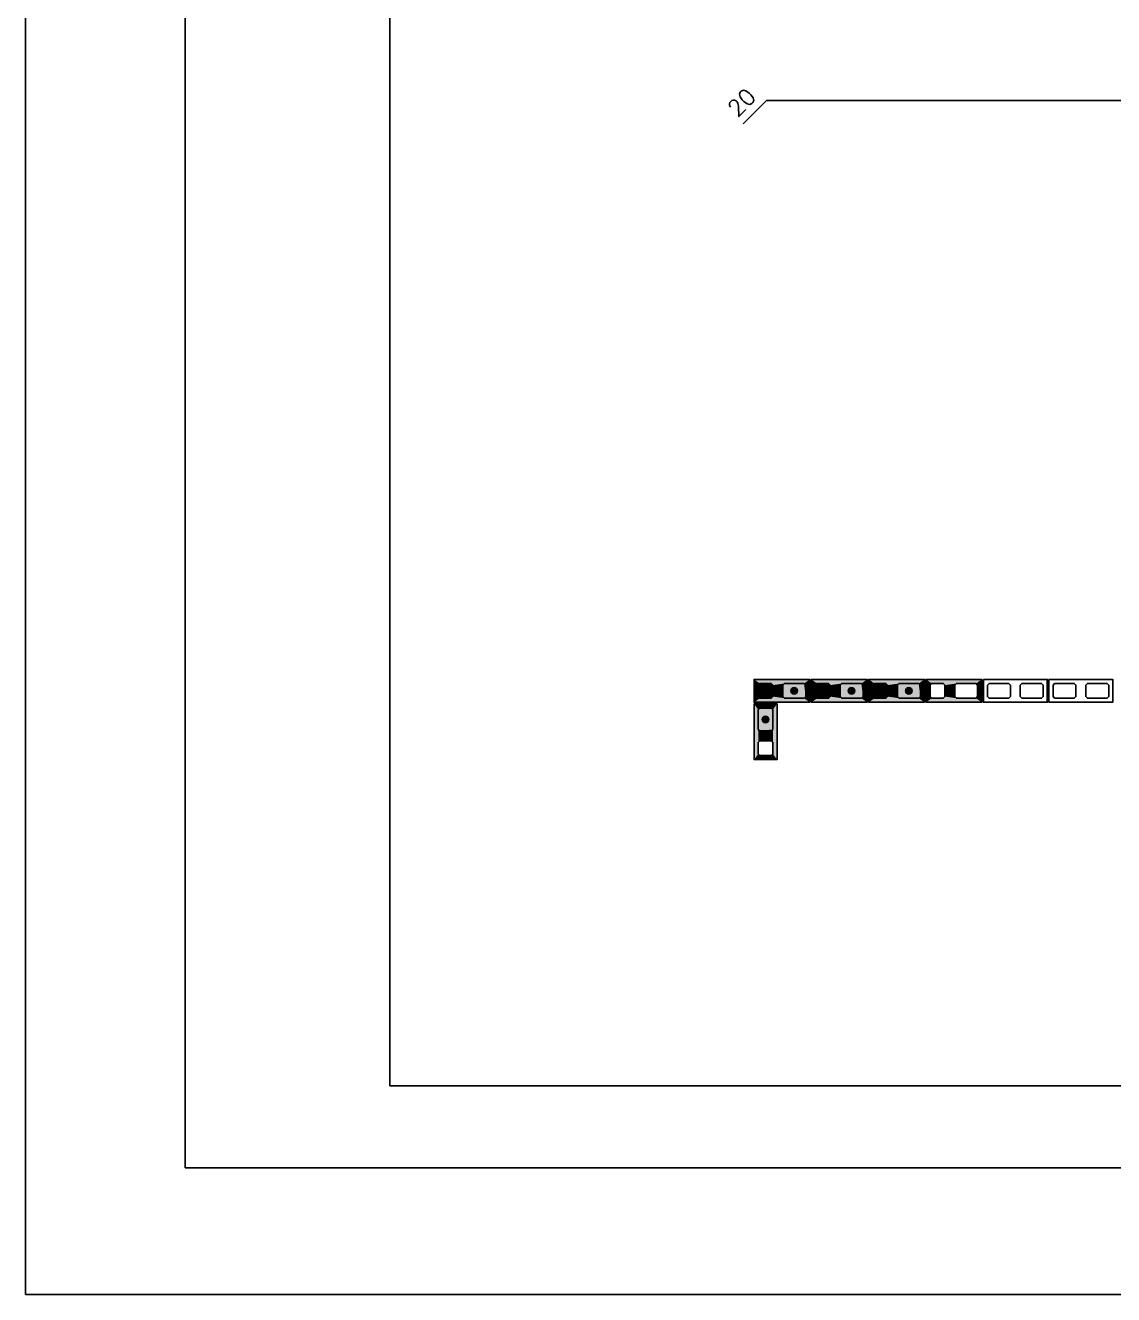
# Model space of a CAD drawing. Extents: x -2 to 121, y -2 to 61.
# Drawn here: x -1.95 to 11.34, y -1.55 to 13.95 of the extents above; entities that cross this region are included whole.
import ezdxf

# ---------------------------------------------------------------- set-up
doc = ezdxf.new("R2010")
doc.units = 0
doc.header["$MEASUREMENT"] = 0
doc.linetypes.add('HIDDEN', pattern=[0.375, 0.25, -0.125])
doc.layers.get('Defpoints').update_dxf_attribs({"linetype": 'CONTINUOUS'})
for name, color, linetype in [('ARQ_FOLHA', 7, 'CONTINUOUS'), ('PENA_01', 1, 'CONTINUOUS'), ('PENA_02', 2, 'CONTINUOUS'), ('PENA_03', 3, 'CONTINUOUS'), ('PENA_05', 5, 'CONTINUOUS'), ('PENA_11', 252, 'CONTINUOUS'), ('PENA_21', 100, 'CONTINUOUS')]:
    doc.layers.add(name, color=color, linetype=linetype)
doc.styles.get("Standard").update_dxf_attribs({"font": 'ROMANS.SHX'})

msp = doc.modelspace()

# ---------------------------------------------------------------- linework, layer by layer
at = {"layer": 'ARQ_FOLHA', "color": 1}
for points in [[(0, -0.002497), (118.9, -0.002497), (118.9, 59.397503), (0, 59.397503)], [(2.5, 0.997503), (117.9, 0.997503), (117.9, 58.397503), (2.5, 58.397503)]]:
    msp.add_lwpolyline(points, close=True, dxfattribs=at)
at = {"layer": 'Defpoints', "color": 8, "linetype": 'HIDDEN', "ltscale": 100}
msp.add_lwpolyline([(-1.95, 60.947503), (-1.95, -1.552497), (120.85, -1.552497), (120.85, 60.947503)], close=True, dxfattribs=at)
at = {"layer": 'PENA_01', "linetype": 'Continuous'}
for points in [[(7.017634, 5.729902), (7.157634, 5.729902), (7.177634, 5.749902), (7.177634, 5.889902), (7.157634, 5.909902), (7.017634, 5.909902), (6.997634, 5.889902), (6.997634, 5.749902), (7.017634, 5.729902)], [(7.317634, 5.729902), (7.557634, 5.729902), (7.577634, 5.749902), (7.577634, 5.889902), (7.557634, 5.909902), (7.317634, 5.909902), (7.297634, 5.889902), (7.297634, 5.749902), (7.317634, 5.729902)], [(7.717634, 5.729902), (7.857634, 5.729902), (7.877634, 5.749902), (7.877634, 5.889902), (7.857634, 5.909902), (7.717634, 5.909902), (7.697634, 5.889902), (7.697634, 5.749902), (7.717634, 5.729902)], [(8.017634, 5.729902), (8.257634, 5.729902), (8.277634, 5.749902), (8.277634, 5.889902), (8.257634, 5.909902), (8.017634, 5.909902), (7.997634, 5.889902), (7.997634, 5.749902), (8.017634, 5.729902)], [(8.417634, 5.729902), (8.557634, 5.729902), (8.577634, 5.749902), (8.577634, 5.889902), (8.557634, 5.909902), (8.417634, 5.909902), (8.397634, 5.889902), (8.397634, 5.749902), (8.417634, 5.729902)], [(8.717634, 5.729902), (8.957634, 5.729902), (8.977634, 5.749902), (8.977634, 5.889902), (8.957634, 5.909902), (8.717634, 5.909902), (8.697634, 5.889902), (8.697634, 5.749902), (8.717634, 5.729902)], [(9.117634, 5.729902), (9.257634, 5.729902), (9.277634, 5.749902), (9.277634, 5.889902), (9.257634, 5.909902), (9.117634, 5.909902), (9.097634, 5.889902), (9.097634, 5.749902), (9.117634, 5.729902)], [(9.417634, 5.729902), (9.657634, 5.729902), (9.677634, 5.749902), (9.677634, 5.889902), (9.657634, 5.909902), (9.417634, 5.909902), (9.397634, 5.889902), (9.397634, 5.749902), (9.417634, 5.729902)], [(9.797634, 5.889902), (9.817634, 5.909902), (10.057634, 5.909902), (10.077634, 5.889902), (10.077634, 5.749902), (10.057634, 5.729902), (9.817634, 5.729902), (9.797634, 5.749902), (9.797634, 5.889902)], [(10.197634, 5.889902), (10.217634, 5.909902), (10.457634, 5.909902), (10.477634, 5.889902), (10.477634, 5.749902), (10.457634, 5.729902), (10.217634, 5.729902), (10.197634, 5.749902), (10.197634, 5.889902)], [(10.597634, 5.889902), (10.617634, 5.909902), (10.857634, 5.909902), (10.877634, 5.889902), (10.877634, 5.749902), (10.857634, 5.729902), (10.617634, 5.729902), (10.597634, 5.749902), (10.597634, 5.889902)], [(10.997634, 5.889902), (11.017634, 5.909902), (11.257634, 5.909902), (11.277634, 5.889902), (11.277634, 5.749902), (11.257634, 5.729902), (11.017634, 5.729902), (10.997634, 5.749902), (10.997634, 5.889902)], [(7.177634, 5.349902), (7.177634, 5.589902), (7.157634, 5.609902), (7.017634, 5.609902), (6.997634, 5.589902), (6.997634, 5.349902), (7.017634, 5.329902), (7.157634, 5.329902), (7.177634, 5.349902)], [(7.177634, 5.049902), (7.177634, 5.189902), (7.157634, 5.209902), (7.017634, 5.209902), (6.997634, 5.189902), (6.997634, 5.049902), (7.017634, 5.029902), (7.157634, 5.029902), (7.177634, 5.049902)]]:
    msp.add_lwpolyline(points, dxfattribs=at)
at = {"layer": 'PENA_02', "linetype": 'Continuous'}
for points in [[(6.947634, 5.679902), (7.627634, 5.679902), (7.627634, 5.959902), (6.947634, 5.959902), (6.947634, 5.679902)], [(7.647634, 5.679902), (8.327634, 5.679902), (8.327634, 5.959902), (7.647634, 5.959902), (7.647634, 5.679902)], [(8.347634, 5.679902), (9.027634, 5.679902), (9.027634, 5.959902), (8.347634, 5.959902), (8.347634, 5.679902)], [(9.047634, 5.679902), (9.727634, 5.679902), (9.727634, 5.959902), (9.047634, 5.959902), (9.047634, 5.679902)], [(9.747634, 5.959902), (10.527634, 5.959902), (10.527634, 5.679902), (9.747634, 5.679902), (9.747634, 5.959902)], [(10.547634, 5.959902), (11.327634, 5.959902), (11.327634, 5.679902), (10.547634, 5.679902), (10.547634, 5.959902)], [(7.227634, 4.979902), (7.227634, 5.659902), (6.947634, 5.659902), (6.947634, 4.979902), (7.227634, 4.979902)]]:
    msp.add_lwpolyline(points, dxfattribs=at)
at = {"layer": 'PENA_03', "linetype": 'Continuous'}
for points in [[(7.177634, 5.749902), (7.157634, 5.729902), (7.017634, 5.729902), (6.997634, 5.749902), (6.997634, 5.889902), (7.017634, 5.909902), (7.157634, 5.909902), (7.177634, 5.889902), (7.177634, 5.749902)], [(7.577634, 5.749902), (7.557634, 5.729902), (7.317634, 5.729902), (7.297634, 5.749902), (7.297634, 5.889902), (7.317634, 5.909902), (7.557634, 5.909902), (7.577634, 5.889902), (7.577634, 5.749902)], [(7.877634, 5.749902), (7.857634, 5.729902), (7.717634, 5.729902), (7.697634, 5.749902), (7.697634, 5.889902), (7.717634, 5.909902), (7.857634, 5.909902), (7.877634, 5.889902), (7.877634, 5.749902)], [(8.277634, 5.749902), (8.257634, 5.729902), (8.017634, 5.729902), (7.997634, 5.749902), (7.997634, 5.889902), (8.017634, 5.909902), (8.257634, 5.909902), (8.277634, 5.889902), (8.277634, 5.749902)], [(8.577634, 5.749902), (8.557634, 5.729902), (8.417634, 5.729902), (8.397634, 5.749902), (8.397634, 5.889902), (8.417634, 5.909902), (8.557634, 5.909902), (8.577634, 5.889902), (8.577634, 5.749902)], [(8.977634, 5.749902), (8.957634, 5.729902), (8.717634, 5.729902), (8.697634, 5.749902), (8.697634, 5.889902), (8.717634, 5.909902), (8.957634, 5.909902), (8.977634, 5.889902), (8.977634, 5.749902)], [(7.017634, 5.329902), (6.997634, 5.349902), (6.997634, 5.589902), (7.017634, 5.609902), (7.157634, 5.609902), (7.177634, 5.589902), (7.177634, 5.349902), (7.157634, 5.329902), (7.017634, 5.329902)]]:
    msp.add_lwpolyline(points, dxfattribs=at)
for centre in [(7.087634, 5.819902), (7.437634, 5.819902), (7.787634, 5.819902), (8.137634, 5.819902), (8.487634, 5.819902), (8.837634, 5.819902), (7.087634, 5.469902)]:
    msp.add_circle(centre, 0.04, dxfattribs=at)
for points in [[(7.127634, 5.819902), (7.067634, 5.854543), (7.050046, 5.833583)], [(7.127634, 5.819902), (7.050046, 5.833583), (7.050046, 5.806221)], [(7.127634, 5.819902), (7.050046, 5.806221), (7.067634, 5.785261)], [(7.127634, 5.819902), (7.09458, 5.859294), (7.067634, 5.854543)], [(7.127634, 5.819902), (7.067634, 5.785261), (7.09458, 5.78051)], [(7.127634, 5.819902), (7.118275, 5.845613), (7.09458, 5.859294)], [(7.127634, 5.819902), (7.09458, 5.78051), (7.118275, 5.79419)], [(7.127634, 5.819902), (7.118275, 5.79419), (7.127634, 5.819902)], [(7.477634, 5.819902), (7.417634, 5.854543), (7.400046, 5.833583)], [(7.477634, 5.819902), (7.400046, 5.833583), (7.400046, 5.806221)], [(7.477634, 5.819902), (7.400046, 5.806221), (7.417634, 5.785261)], [(7.477634, 5.819902), (7.44458, 5.859294), (7.417634, 5.854543)], [(7.477634, 5.819902), (7.417634, 5.785261), (7.44458, 5.78051)], [(7.477634, 5.819902), (7.468275, 5.845613), (7.44458, 5.859294)], [(7.477634, 5.819902), (7.44458, 5.78051), (7.468275, 5.79419)], [(7.477634, 5.819902), (7.468275, 5.79419), (7.477634, 5.819902)], [(7.827634, 5.819902), (7.767634, 5.854543), (7.750046, 5.833583)], [(7.827634, 5.819902), (7.750046, 5.833583), (7.750046, 5.806221)], [(7.827634, 5.819902), (7.750046, 5.806221), (7.767634, 5.785261)], [(7.827634, 5.819902), (7.79458, 5.859294), (7.767634, 5.854543)], [(7.827634, 5.819902), (7.767634, 5.785261), (7.79458, 5.78051)], [(7.827634, 5.819902), (7.818275, 5.845613), (7.79458, 5.859294)], [(7.827634, 5.819902), (7.79458, 5.78051), (7.818275, 5.79419)], [(7.827634, 5.819902), (7.818275, 5.79419), (7.827634, 5.819902)], [(8.177634, 5.819902), (8.117634, 5.854543), (8.100046, 5.833583)], [(8.177634, 5.819902), (8.100046, 5.833583), (8.100046, 5.806221)], [(8.177634, 5.819902), (8.100046, 5.806221), (8.117634, 5.785261)], [(8.177634, 5.819902), (8.14458, 5.859294), (8.117634, 5.854543)], [(8.177634, 5.819902), (8.117634, 5.785261), (8.14458, 5.78051)], [(8.177634, 5.819902), (8.168275, 5.845613), (8.14458, 5.859294)], [(8.177634, 5.819902), (8.14458, 5.78051), (8.168275, 5.79419)], [(8.177634, 5.819902), (8.168275, 5.79419), (8.177634, 5.819902)], [(8.527634, 5.819902), (8.467634, 5.854543), (8.450046, 5.833583)], [(8.527634, 5.819902), (8.450046, 5.833583), (8.450046, 5.806221)], [(8.527634, 5.819902), (8.450046, 5.806221), (8.467634, 5.785261)], [(8.527634, 5.819902), (8.49458, 5.859294), (8.467634, 5.854543)], [(8.527634, 5.819902), (8.467634, 5.785261), (8.49458, 5.78051)], [(8.527634, 5.819902), (8.518275, 5.845613), (8.49458, 5.859294)], [(8.527634, 5.819902), (8.49458, 5.78051), (8.518275, 5.79419)], [(8.527634, 5.819902), (8.518275, 5.79419), (8.527634, 5.819902)], [(8.877634, 5.819902), (8.817634, 5.854543), (8.800046, 5.833583)], [(8.877634, 5.819902), (8.800046, 5.833583), (8.800046, 5.806221)], [(8.877634, 5.819902), (8.800046, 5.806221), (8.817634, 5.785261)], [(8.877634, 5.819902), (8.84458, 5.859294), (8.817634, 5.854543)], [(8.877634, 5.819902), (8.817634, 5.785261), (8.84458, 5.78051)], [(8.877634, 5.819902), (8.868275, 5.845613), (8.84458, 5.859294)], [(8.877634, 5.819902), (8.84458, 5.78051), (8.868275, 5.79419)], [(8.877634, 5.819902), (8.868275, 5.79419), (8.877634, 5.819902)], [(7.127634, 5.469902), (7.067634, 5.504543), (7.050046, 5.483583)], [(7.127634, 5.469902), (7.050046, 5.483583), (7.050046, 5.456221)], [(7.127634, 5.469902), (7.050046, 5.456221), (7.067634, 5.435261)], [(7.127634, 5.469902), (7.09458, 5.509294), (7.067634, 5.504543)], [(7.127634, 5.469902), (7.067634, 5.435261), (7.09458, 5.43051)], [(7.127634, 5.469902), (7.118275, 5.495613), (7.09458, 5.509294)], [(7.127634, 5.469902), (7.09458, 5.43051), (7.118275, 5.44419)], [(7.127634, 5.469902), (7.118275, 5.44419), (7.127634, 5.469902)]]:
    msp.add_solid(points, dxfattribs=at)
at = {"layer": 'PENA_05', "linetype": 'Continuous'}
for p, q in [((6.815821, 12.744534), (7.098664, 13.027377)), ((7.098664, 13.027377), (18.773652, 13.027802))]:
    msp.add_line(p, q, dxfattribs=at)
at = {"layer": 'PENA_11', "linetype": 'Continuous'}
for points in [[(7.177634, 5.749902), (6.997634, 5.889902), (7.017634, 5.909902)], [(7.177634, 5.749902), (6.997634, 5.749902), (6.997634, 5.889902)], [(7.177634, 5.749902), (7.017634, 5.909902), (7.157634, 5.909902)], [(7.177634, 5.749902), (7.157634, 5.909902), (7.177634, 5.889902)], [(7.177634, 5.749902), (7.177634, 5.889902), (7.177634, 5.749902)], [(7.577634, 5.749902), (7.297634, 5.889902), (7.317634, 5.909902)], [(7.577634, 5.749902), (7.297634, 5.749902), (7.297634, 5.889902)], [(7.577634, 5.749902), (7.317634, 5.909902), (7.557634, 5.909902)], [(7.577634, 5.749902), (7.557634, 5.909902), (7.577634, 5.889902)], [(7.577634, 5.749902), (7.577634, 5.889902), (7.577634, 5.749902)], [(7.877634, 5.749902), (7.697634, 5.889902), (7.717634, 5.909902)], [(7.877634, 5.749902), (7.697634, 5.749902), (7.697634, 5.889902)], [(7.877634, 5.749902), (7.717634, 5.909902), (7.857634, 5.909902)], [(7.877634, 5.749902), (7.857634, 5.909902), (7.877634, 5.889902)], [(7.877634, 5.749902), (7.877634, 5.889902), (7.877634, 5.749902)], [(8.277634, 5.749902), (7.997634, 5.889902), (8.017634, 5.909902)], [(8.277634, 5.749902), (7.997634, 5.749902), (7.997634, 5.889902)], [(8.277634, 5.749902), (8.017634, 5.909902), (8.257634, 5.909902)], [(8.277634, 5.749902), (8.257634, 5.909902), (8.277634, 5.889902)], [(8.277634, 5.749902), (8.277634, 5.889902), (8.277634, 5.749902)], [(8.577634, 5.749902), (8.397634, 5.889902), (8.417634, 5.909902)], [(8.577634, 5.749902), (8.397634, 5.749902), (8.397634, 5.889902)], [(8.577634, 5.749902), (8.417634, 5.909902), (8.557634, 5.909902)], [(8.577634, 5.749902), (8.557634, 5.909902), (8.577634, 5.889902)], [(8.577634, 5.749902), (8.577634, 5.889902), (8.577634, 5.749902)], [(8.977634, 5.749902), (8.697634, 5.889902), (8.717634, 5.909902)], [(8.977634, 5.749902), (8.697634, 5.749902), (8.697634, 5.889902)], [(8.977634, 5.749902), (8.717634, 5.909902), (8.957634, 5.909902)], [(8.977634, 5.749902), (8.957634, 5.909902), (8.977634, 5.889902)], [(8.977634, 5.749902), (8.977634, 5.889902), (8.977634, 5.749902)], [(7.177634, 5.749902), (7.017634, 5.729902), (6.997634, 5.749902)], [(7.177634, 5.749902), (7.157634, 5.729902), (7.017634, 5.729902)], [(7.577634, 5.749902), (7.317634, 5.729902), (7.297634, 5.749902)], [(7.577634, 5.749902), (7.557634, 5.729902), (7.317634, 5.729902)], [(7.877634, 5.749902), (7.717634, 5.729902), (7.697634, 5.749902)], [(7.877634, 5.749902), (7.857634, 5.729902), (7.717634, 5.729902)], [(8.277634, 5.749902), (8.017634, 5.729902), (7.997634, 5.749902)], [(8.277634, 5.749902), (8.257634, 5.729902), (8.017634, 5.729902)], [(8.577634, 5.749902), (8.417634, 5.729902), (8.397634, 5.749902)], [(8.577634, 5.749902), (8.557634, 5.729902), (8.417634, 5.729902)], [(8.977634, 5.749902), (8.717634, 5.729902), (8.697634, 5.749902)], [(8.977634, 5.749902), (8.957634, 5.729902), (8.717634, 5.729902)], [(7.017634, 5.329902), (6.997634, 5.589902), (7.017634, 5.609902)], [(7.017634, 5.329902), (6.997634, 5.349902), (6.997634, 5.589902)], [(7.017634, 5.329902), (7.017634, 5.609902), (7.157634, 5.609902)], [(7.017634, 5.329902), (7.157634, 5.609902), (7.177634, 5.589902)], [(7.017634, 5.329902), (7.177634, 5.589902), (7.177634, 5.349902)], [(7.017634, 5.329902), (7.177634, 5.349902), (7.157634, 5.329902)], [(7.017634, 5.329902), (7.157634, 5.329902), (7.017634, 5.329902)]]:
    msp.add_solid(points, dxfattribs=at)
at = {"layer": 'PENA_21', "linetype": 'Continuous'}
for points in [[(6.947634, 5.819902), (6.997634, 5.819902), (6.997634, 5.889902), (7.017634, 5.909902), (7.157634, 5.909902), (7.177634, 5.889902), (7.177634, 5.819902), (7.297634, 5.819902), (7.297634, 5.889902), (7.317634, 5.909902), (7.557634, 5.909902), (7.577634, 5.889902), (7.577634, 5.819902), (7.627634, 5.819902), (7.627634, 5.959902), (6.947634, 5.959902), (6.947634, 5.819902)], [(7.647634, 5.819902), (7.697634, 5.819902), (7.697634, 5.889902), (7.717634, 5.909902), (7.857634, 5.909902), (7.877634, 5.889902), (7.877634, 5.819902), (7.997634, 5.819902), (7.997634, 5.889902), (8.017634, 5.909902), (8.257634, 5.909902), (8.277634, 5.889902), (8.277634, 5.819902), (8.327634, 5.819902), (8.327634, 5.959902), (7.647634, 5.959902), (7.647634, 5.819902)], [(8.347634, 5.819902), (8.397634, 5.819902), (8.397634, 5.889902), (8.417634, 5.909902), (8.557634, 5.909902), (8.577634, 5.889902), (8.577634, 5.819902), (8.697634, 5.819902), (8.697634, 5.889902), (8.717634, 5.909902), (8.957634, 5.909902), (8.977634, 5.889902), (8.977634, 5.819902), (9.027634, 5.819902), (9.027634, 5.959902), (8.347634, 5.959902), (8.347634, 5.819902)], [(9.047634, 5.819902), (9.097634, 5.819902), (9.097634, 5.889902), (9.117634, 5.909902), (9.257634, 5.909902), (9.277634, 5.889902), (9.277634, 5.819902), (9.397634, 5.819902), (9.397634, 5.889902), (9.417634, 5.909902), (9.657634, 5.909902), (9.677634, 5.889902), (9.677634, 5.819902), (9.727634, 5.819902), (9.727634, 5.959902), (9.047634, 5.959902), (9.047634, 5.819902)], [(6.947634, 5.819902), (6.997634, 5.819902), (6.997634, 5.749902), (7.017634, 5.729902), (7.157634, 5.729902), (7.177634, 5.749902), (7.177634, 5.819902), (7.297634, 5.819902), (7.297634, 5.749902), (7.317634, 5.729902), (7.557634, 5.729902), (7.577634, 5.749902), (7.577634, 5.819902), (7.627634, 5.819902), (7.627634, 5.679902), (6.947634, 5.679902), (6.947634, 5.819902)], [(7.647634, 5.819902), (7.697634, 5.819902), (7.697634, 5.749902), (7.717634, 5.729902), (7.857634, 5.729902), (7.877634, 5.749902), (7.877634, 5.819902), (7.997634, 5.819902), (7.997634, 5.749902), (8.017634, 5.729902), (8.257634, 5.729902), (8.277634, 5.749902), (8.277634, 5.819902), (8.327634, 5.819902), (8.327634, 5.679902), (7.647634, 5.679902), (7.647634, 5.819902)], [(8.347634, 5.819902), (8.397634, 5.819902), (8.397634, 5.749902), (8.417634, 5.729902), (8.557634, 5.729902), (8.577634, 5.749902), (8.577634, 5.819902), (8.697634, 5.819902), (8.697634, 5.749902), (8.717634, 5.729902), (8.957634, 5.729902), (8.977634, 5.749902), (8.977634, 5.819902), (9.027634, 5.819902), (9.027634, 5.679902), (8.347634, 5.679902), (8.347634, 5.819902)], [(9.047634, 5.819902), (9.097634, 5.819902), (9.097634, 5.749902), (9.117634, 5.729902), (9.257634, 5.729902), (9.277634, 5.749902), (9.277634, 5.819902), (9.397634, 5.819902), (9.397634, 5.749902), (9.417634, 5.729902), (9.657634, 5.729902), (9.677634, 5.749902), (9.677634, 5.819902), (9.727634, 5.819902), (9.727634, 5.679902), (9.047634, 5.679902), (9.047634, 5.819902)], [(7.087634, 4.979902), (7.087634, 5.029902), (7.017634, 5.029902), (6.997634, 5.049902), (6.997634, 5.189902), (7.017634, 5.209902), (7.087634, 5.209902), (7.087634, 5.329902), (7.017634, 5.329902), (6.997634, 5.349902), (6.997634, 5.589902), (7.017634, 5.609902), (7.087634, 5.609902), (7.087634, 5.659902), (6.947634, 5.659902), (6.947634, 4.979902), (7.087634, 4.979902)], [(7.087634, 4.979902), (7.087634, 5.029902), (7.157634, 5.029902), (7.177634, 5.049902), (7.177634, 5.189902), (7.157634, 5.209902), (7.087634, 5.209902), (7.087634, 5.329902), (7.157634, 5.329902), (7.177634, 5.349902), (7.177634, 5.589902), (7.157634, 5.609902), (7.087634, 5.609902), (7.087634, 5.659902), (7.227634, 5.659902), (7.227634, 4.979902), (7.087634, 4.979902)]]:
    msp.add_lwpolyline(points, dxfattribs=at)
for points in [[(7.627634, 5.959902), (6.947634, 5.959902), (7.017634, 5.909902)], [(6.947634, 5.959902), (6.947634, 5.819902), (6.997634, 5.819902)], [(6.947634, 5.959902), (6.997634, 5.819902), (6.997634, 5.889902)], [(6.947634, 5.959902), (6.997634, 5.889902), (7.017634, 5.909902)], [(7.627634, 5.959902), (7.017634, 5.909902), (7.157634, 5.909902)], [(7.627634, 5.959902), (7.157634, 5.909902), (7.177634, 5.889902)], [(7.627634, 5.959902), (7.177634, 5.889902), (7.317634, 5.909902)], [(7.177634, 5.889902), (7.297634, 5.889902), (7.317634, 5.909902)], [(7.177634, 5.889902), (7.177634, 5.819902), (7.297634, 5.819902)], [(7.177634, 5.889902), (7.297634, 5.819902), (7.297634, 5.889902)], [(7.627634, 5.959902), (7.317634, 5.909902), (7.557634, 5.909902)], [(7.627634, 5.959902), (7.557634, 5.909902), (7.577634, 5.889902)], [(7.627634, 5.959902), (7.577634, 5.889902), (7.627634, 5.819902)], [(7.627634, 5.819902), (7.577634, 5.889902), (7.577634, 5.819902)], [(8.327634, 5.959902), (7.647634, 5.959902), (7.717634, 5.909902)], [(7.647634, 5.959902), (7.647634, 5.819902), (7.697634, 5.819902)], [(7.647634, 5.959902), (7.697634, 5.819902), (7.697634, 5.889902)], [(7.647634, 5.959902), (7.697634, 5.889902), (7.717634, 5.909902)], [(8.327634, 5.959902), (7.717634, 5.909902), (7.857634, 5.909902)], [(8.327634, 5.959902), (7.857634, 5.909902), (7.877634, 5.889902)], [(8.327634, 5.959902), (7.877634, 5.889902), (8.017634, 5.909902)], [(7.877634, 5.889902), (7.997634, 5.889902), (8.017634, 5.909902)], [(7.877634, 5.889902), (7.877634, 5.819902), (7.997634, 5.819902)], [(7.877634, 5.889902), (7.997634, 5.819902), (7.997634, 5.889902)], [(8.327634, 5.959902), (8.017634, 5.909902), (8.257634, 5.909902)], [(8.327634, 5.959902), (8.257634, 5.909902), (8.277634, 5.889902)], [(8.327634, 5.959902), (8.277634, 5.889902), (8.327634, 5.819902)], [(8.327634, 5.819902), (8.277634, 5.889902), (8.277634, 5.819902)], [(9.027634, 5.959902), (8.347634, 5.959902), (8.417634, 5.909902)], [(8.347634, 5.959902), (8.347634, 5.819902), (8.397634, 5.819902)], [(8.347634, 5.959902), (8.397634, 5.819902), (8.397634, 5.889902)], [(8.347634, 5.959902), (8.397634, 5.889902), (8.417634, 5.909902)], [(9.027634, 5.959902), (8.417634, 5.909902), (8.557634, 5.909902)], [(9.027634, 5.959902), (8.557634, 5.909902), (8.577634, 5.889902)], [(9.027634, 5.959902), (8.577634, 5.889902), (8.717634, 5.909902)], [(8.577634, 5.889902), (8.697634, 5.889902), (8.717634, 5.909902)], [(8.577634, 5.889902), (8.577634, 5.819902), (8.697634, 5.819902)], [(8.577634, 5.889902), (8.697634, 5.819902), (8.697634, 5.889902)], [(9.027634, 5.959902), (8.717634, 5.909902), (8.957634, 5.909902)], [(9.027634, 5.959902), (8.957634, 5.909902), (8.977634, 5.889902)], [(9.027634, 5.959902), (8.977634, 5.889902), (9.027634, 5.819902)], [(9.027634, 5.819902), (8.977634, 5.889902), (8.977634, 5.819902)], [(9.727634, 5.959902), (9.047634, 5.959902), (9.117634, 5.909902)], [(9.047634, 5.959902), (9.047634, 5.819902), (9.097634, 5.819902)], [(9.047634, 5.959902), (9.097634, 5.819902), (9.097634, 5.889902)], [(9.047634, 5.959902), (9.097634, 5.889902), (9.117634, 5.909902)], [(9.727634, 5.959902), (9.117634, 5.909902), (9.257634, 5.909902)], [(9.727634, 5.959902), (9.257634, 5.909902), (9.277634, 5.889902)], [(9.727634, 5.959902), (9.277634, 5.889902), (9.417634, 5.909902)], [(9.277634, 5.889902), (9.397634, 5.889902), (9.417634, 5.909902)], [(9.277634, 5.889902), (9.277634, 5.819902), (9.397634, 5.819902)], [(9.277634, 5.889902), (9.397634, 5.819902), (9.397634, 5.889902)], [(9.727634, 5.959902), (9.417634, 5.909902), (9.657634, 5.909902)], [(9.727634, 5.959902), (9.657634, 5.909902), (9.677634, 5.889902)], [(9.727634, 5.959902), (9.677634, 5.889902), (9.727634, 5.819902)], [(9.727634, 5.819902), (9.677634, 5.889902), (9.677634, 5.819902)], [(6.947634, 5.679902), (6.947634, 5.819902), (6.997634, 5.819902)], [(6.947634, 5.679902), (6.997634, 5.819902), (6.997634, 5.749902)], [(6.947634, 5.679902), (6.997634, 5.749902), (7.017634, 5.729902)], [(7.627634, 5.679902), (7.157634, 5.729902), (7.177634, 5.749902)], [(7.177634, 5.749902), (7.177634, 5.819902), (7.297634, 5.819902)], [(7.177634, 5.749902), (7.297634, 5.819902), (7.297634, 5.749902)], [(7.627634, 5.679902), (7.177634, 5.749902), (7.317634, 5.729902)], [(7.177634, 5.749902), (7.297634, 5.749902), (7.317634, 5.729902)], [(7.627634, 5.679902), (7.557634, 5.729902), (7.577634, 5.749902)], [(7.627634, 5.679902), (7.577634, 5.749902), (7.627634, 5.819902)], [(7.627634, 5.819902), (7.577634, 5.749902), (7.577634, 5.819902)], [(7.647634, 5.679902), (7.647634, 5.819902), (7.697634, 5.819902)], [(7.647634, 5.679902), (7.697634, 5.819902), (7.697634, 5.749902)], [(7.647634, 5.679902), (7.697634, 5.749902), (7.717634, 5.729902)], [(8.327634, 5.679902), (7.857634, 5.729902), (7.877634, 5.749902)], [(7.877634, 5.749902), (7.877634, 5.819902), (7.997634, 5.819902)], [(7.877634, 5.749902), (7.997634, 5.819902), (7.997634, 5.749902)], [(8.327634, 5.679902), (7.877634, 5.749902), (8.017634, 5.729902)], [(7.877634, 5.749902), (7.997634, 5.749902), (8.017634, 5.729902)], [(8.327634, 5.679902), (8.257634, 5.729902), (8.277634, 5.749902)], [(8.327634, 5.679902), (8.277634, 5.749902), (8.327634, 5.819902)], [(8.327634, 5.819902), (8.277634, 5.749902), (8.277634, 5.819902)], [(8.347634, 5.679902), (8.347634, 5.819902), (8.397634, 5.819902)], [(8.347634, 5.679902), (8.397634, 5.819902), (8.397634, 5.749902)], [(8.347634, 5.679902), (8.397634, 5.749902), (8.417634, 5.729902)], [(9.027634, 5.679902), (8.557634, 5.729902), (8.577634, 5.749902)], [(8.577634, 5.749902), (8.577634, 5.819902), (8.697634, 5.819902)], [(8.577634, 5.749902), (8.697634, 5.819902), (8.697634, 5.749902)], [(9.027634, 5.679902), (8.577634, 5.749902), (8.717634, 5.729902)], [(8.577634, 5.749902), (8.697634, 5.749902), (8.717634, 5.729902)], [(9.027634, 5.679902), (8.957634, 5.729902), (8.977634, 5.749902)], [(9.027634, 5.679902), (8.977634, 5.749902), (9.027634, 5.819902)], [(9.027634, 5.819902), (8.977634, 5.749902), (8.977634, 5.819902)], [(9.047634, 5.679902), (9.047634, 5.819902), (9.097634, 5.819902)], [(9.047634, 5.679902), (9.097634, 5.819902), (9.097634, 5.749902)], [(9.047634, 5.679902), (9.097634, 5.749902), (9.117634, 5.729902)], [(9.727634, 5.679902), (9.257634, 5.729902), (9.277634, 5.749902)], [(9.277634, 5.749902), (9.277634, 5.819902), (9.397634, 5.819902)], [(9.277634, 5.749902), (9.397634, 5.819902), (9.397634, 5.749902)], [(9.727634, 5.679902), (9.277634, 5.749902), (9.417634, 5.729902)], [(9.277634, 5.749902), (9.397634, 5.749902), (9.417634, 5.729902)], [(9.727634, 5.679902), (9.657634, 5.729902), (9.677634, 5.749902)], [(9.727634, 5.679902), (9.677634, 5.749902), (9.727634, 5.819902)], [(9.727634, 5.819902), (9.677634, 5.749902), (9.677634, 5.819902)], [(7.627634, 5.679902), (6.947634, 5.679902), (7.017634, 5.729902)], [(7.087634, 5.659902), (6.947634, 5.659902), (7.017634, 5.609902)], [(7.017634, 5.609902), (6.947634, 5.659902), (6.997634, 5.589902)], [(6.947634, 5.659902), (6.997634, 5.049902), (6.997634, 5.589902)], [(6.947634, 4.979902), (6.997634, 5.049902), (6.947634, 5.659902)], [(6.997634, 5.589902), (6.997634, 5.049902), (6.997634, 5.189902)], [(6.997634, 5.589902), (6.997634, 5.349902), (6.997634, 5.189902)], [(7.627634, 5.679902), (7.017634, 5.729902), (7.157634, 5.729902)], [(7.087634, 5.609902), (7.087634, 5.659902), (7.017634, 5.609902)], [(7.157634, 5.609902), (7.087634, 5.609902), (7.227634, 5.659902)], [(7.087634, 5.609902), (7.087634, 5.659902), (7.227634, 5.659902)], [(7.177634, 5.589902), (7.157634, 5.609902), (7.227634, 5.659902)], [(7.177634, 5.349902), (7.227634, 5.659902), (7.177634, 5.189902)], [(7.177634, 5.189902), (7.227634, 5.659902), (7.177634, 5.049902)], [(7.227634, 5.659902), (7.227634, 4.979902), (7.177634, 5.049902)], [(7.177634, 5.349902), (7.177634, 5.589902), (7.227634, 5.659902)], [(7.627634, 5.679902), (7.317634, 5.729902), (7.557634, 5.729902)], [(8.327634, 5.679902), (7.647634, 5.679902), (7.717634, 5.729902)], [(8.327634, 5.679902), (7.717634, 5.729902), (7.857634, 5.729902)], [(8.327634, 5.679902), (8.017634, 5.729902), (8.257634, 5.729902)], [(9.027634, 5.679902), (8.347634, 5.679902), (8.417634, 5.729902)], [(9.027634, 5.679902), (8.417634, 5.729902), (8.557634, 5.729902)], [(9.027634, 5.679902), (8.717634, 5.729902), (8.957634, 5.729902)], [(9.727634, 5.679902), (9.047634, 5.679902), (9.117634, 5.729902)], [(9.727634, 5.679902), (9.117634, 5.729902), (9.257634, 5.729902)], [(9.727634, 5.679902), (9.417634, 5.729902), (9.657634, 5.729902)], [(7.017634, 5.209902), (6.997634, 5.349902), (6.997634, 5.189902)], [(7.017634, 5.209902), (7.017634, 5.329902), (6.997634, 5.349902)], [(7.087634, 5.209902), (7.017634, 5.329902), (7.017634, 5.209902)], [(7.087634, 5.209902), (7.087634, 5.329902), (7.017634, 5.329902)], [(7.087634, 5.209902), (7.157634, 5.329902), (7.157634, 5.209902)], [(7.087634, 5.209902), (7.087634, 5.329902), (7.157634, 5.329902)], [(7.157634, 5.329902), (7.177634, 5.349902), (7.157634, 5.209902)], [(7.157634, 5.209902), (7.177634, 5.349902), (7.177634, 5.189902)], [(7.017634, 5.029902), (6.997634, 5.049902), (6.947634, 4.979902)], [(7.017634, 5.029902), (6.947634, 4.979902), (7.087634, 4.979902)], [(7.017634, 5.029902), (7.087634, 4.979902), (7.087634, 5.029902)], [(7.227634, 4.979902), (7.087634, 4.979902), (7.157634, 5.029902)], [(7.157634, 5.029902), (7.087634, 4.979902), (7.087634, 5.029902)], [(7.177634, 5.049902), (7.227634, 4.979902), (7.157634, 5.029902)]]:
    msp.add_solid(points, dxfattribs=at)

# ---------------------------------------------------------------- texts
at = {"layer": 'PENA_03', "linetype": 'Continuous'}
msp.add_text('20', height=0.2, rotation=45, dxfattribs=at).set_placement((6.745111, 12.815245))

doc.saveas('drawing.dxf')
